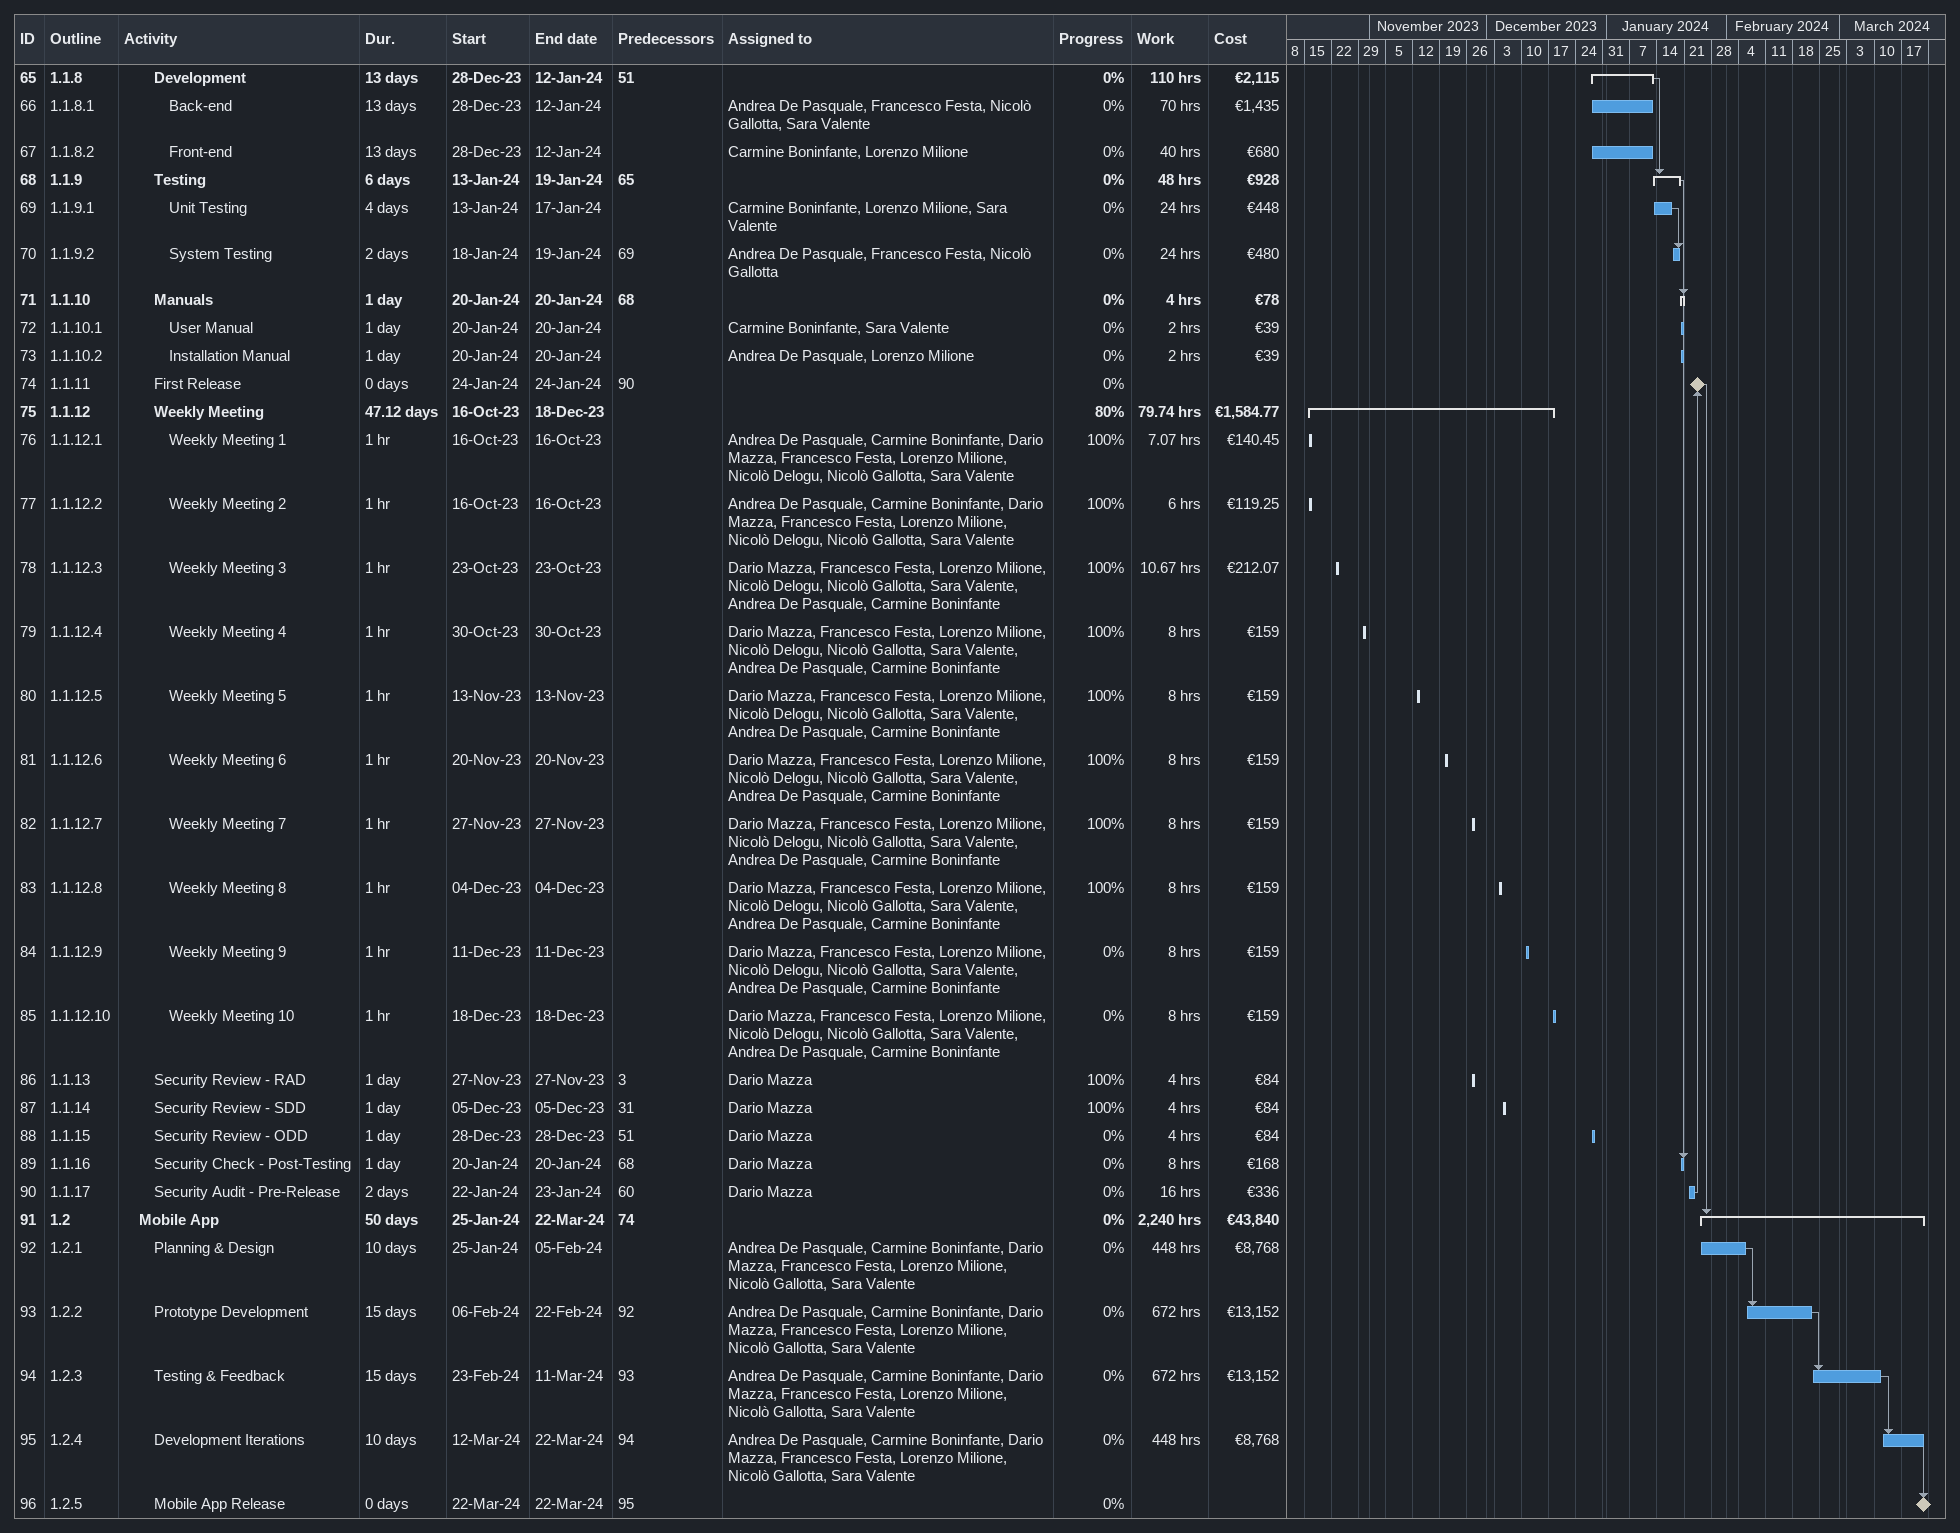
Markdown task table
| ID | WBS | Task | Duration | Start | Finish | Predecessors | Resources | % complete | Work (h) | Cost (€) |
|---|---|---|---|---|---|---|---|---|---|---|
| 65 | 1.1.8 | **Development** | 13d | 2023-12-28 | 2024-01-12 | 51 |  | 0 | 110 | 2115 |
| 66 | 1.1.8.1 | Back-end | 13d | 2023-12-28 | 2024-01-12 |  | Andrea De Pasquale, Francesco Festa, Nicolò Gallotta, Sara Valente | 0 | 70 | 1435 |
| 67 | 1.1.8.2 | Front-end | 13d | 2023-12-28 | 2024-01-12 |  | Carmine Boninfante, Lorenzo Milione | 0 | 40 | 680 |
| 68 | 1.1.9 | **Testing** | 6d | 2024-01-13 | 2024-01-19 | 65 |  | 0 | 48 | 928 |
| 69 | 1.1.9.1 | Unit Testing | 4d | 2024-01-13 | 2024-01-17 |  | Carmine Boninfante, Lorenzo Milione, Sara Valente | 0 | 24 | 448 |
| 70 | 1.1.9.2 | System Testing | 2d | 2024-01-18 | 2024-01-19 | 69 | Andrea De Pasquale, Francesco Festa, Nicolò Gallotta | 0 | 24 | 480 |
| 71 | 1.1.10 | **Manuals** | 1d | 2024-01-20 | 2024-01-20 | 68 |  | 0 | 4 | 78 |
| 72 | 1.1.10.1 | User Manual | 1d | 2024-01-20 | 2024-01-20 |  | Carmine Boninfante, Sara Valente | 0 | 2 | 39 |
| 73 | 1.1.10.2 | Installation Manual | 1d | 2024-01-20 | 2024-01-20 |  | Andrea De Pasquale, Lorenzo Milione | 0 | 2 | 39 |
| 74 | 1.1.11 | First Release | 0d | 2024-01-24 | 2024-01-24 | 90 |  | 0 |  |  |
| 75 | 1.1.12 | **Weekly Meeting** | 47.12d | 2023-10-16 | 2023-12-18 |  |  | 80 | 79.74 | 1584.77 |
| 76 | 1.1.12.1 | Weekly Meeting 1 | 1h | 2023-10-16 | 2023-10-16 |  | Andrea De Pasquale, Carmine Boninfante, Dario Mazza, Francesco Festa, Lorenzo Milione, Nicolò Delogu, Nicolò Gallotta, Sara Valente | 100 | 7.07 | 140.45 |
| 77 | 1.1.12.2 | Weekly Meeting 2 | 1h | 2023-10-16 | 2023-10-16 |  | Andrea De Pasquale, Carmine Boninfante, Dario Mazza, Francesco Festa, Lorenzo Milione, Nicolò Delogu, Nicolò Gallotta, Sara Valente | 100 | 6 | 119.25 |
| 78 | 1.1.12.3 | Weekly Meeting 3 | 1h | 2023-10-23 | 2023-10-23 |  | Dario Mazza, Francesco Festa, Lorenzo Milione, Nicolò Delogu, Nicolò Gallotta, Sara Valente, Andrea De Pasquale, Carmine Boninfante | 100 | 10.67 | 212.07 |
| 79 | 1.1.12.4 | Weekly Meeting 4 | 1h | 2023-10-30 | 2023-10-30 |  | Dario Mazza, Francesco Festa, Lorenzo Milione, Nicolò Delogu, Nicolò Gallotta, Sara Valente, Andrea De Pasquale, Carmine Boninfante | 100 | 8 | 159 |
| 80 | 1.1.12.5 | Weekly Meeting 5 | 1h | 2023-11-13 | 2023-11-13 |  | Dario Mazza, Francesco Festa, Lorenzo Milione, Nicolò Delogu, Nicolò Gallotta, Sara Valente, Andrea De Pasquale, Carmine Boninfante | 100 | 8 | 159 |
| 81 | 1.1.12.6 | Weekly Meeting 6 | 1h | 2023-11-20 | 2023-11-20 |  | Dario Mazza, Francesco Festa, Lorenzo Milione, Nicolò Delogu, Nicolò Gallotta, Sara Valente, Andrea De Pasquale, Carmine Boninfante | 100 | 8 | 159 |
| 82 | 1.1.12.7 | Weekly Meeting 7 | 1h | 2023-11-27 | 2023-11-27 |  | Dario Mazza, Francesco Festa, Lorenzo Milione, Nicolò Delogu, Nicolò Gallotta, Sara Valente, Andrea De Pasquale, Carmine Boninfante | 100 | 8 | 159 |
| 83 | 1.1.12.8 | Weekly Meeting 8 | 1h | 2023-12-04 | 2023-12-04 |  | Dario Mazza, Francesco Festa, Lorenzo Milione, Nicolò Delogu, Nicolò Gallotta, Sara Valente, Andrea De Pasquale, Carmine Boninfante | 100 | 8 | 159 |
| 84 | 1.1.12.9 | Weekly Meeting 9 | 1h | 2023-12-11 | 2023-12-11 |  | Dario Mazza, Francesco Festa, Lorenzo Milione, Nicolò Delogu, Nicolò Gallotta, Sara Valente, Andrea De Pasquale, Carmine Boninfante | 0 | 8 | 159 |
| 85 | 1.1.12.10 | Weekly Meeting 10 | 1h | 2023-12-18 | 2023-12-18 |  | Dario Mazza, Francesco Festa, Lorenzo Milione, Nicolò Delogu, Nicolò Gallotta, Sara Valente, Andrea De Pasquale, Carmine Boninfante | 0 | 8 | 159 |
| 86 | 1.1.13 | Security Review - RAD | 1d | 2023-11-27 | 2023-11-27 | 3 | Dario Mazza | 100 | 4 | 84 |
| 87 | 1.1.14 | Security Review - SDD | 1d | 2023-12-05 | 2023-12-05 | 31 | Dario Mazza | 100 | 4 | 84 |
| 88 | 1.1.15 | Security Review - ODD | 1d | 2023-12-28 | 2023-12-28 | 51 | Dario Mazza | 0 | 4 | 84 |
| 89 | 1.1.16 | Security Check - Post-Testing | 1d | 2024-01-20 | 2024-01-20 | 68 | Dario Mazza | 0 | 8 | 168 |
| 90 | 1.1.17 | Security Audit - Pre-Release | 2d | 2024-01-22 | 2024-01-23 | 60 | Dario Mazza | 0 | 16 | 336 |
| 91 | 1.2 | **Mobile App** | 50d | 2024-01-25 | 2024-03-22 | 74 |  | 0 | 2240 | 43840 |
| 92 | 1.2.1 | Planning & Design | 10d | 2024-01-25 | 2024-02-05 |  | Andrea De Pasquale, Carmine Boninfante, Dario Mazza, Francesco Festa, Lorenzo Milione, Nicolò Gallotta, Sara Valente | 0 | 448 | 8768 |
| 93 | 1.2.2 | Prototype Development | 15d | 2024-02-06 | 2024-02-22 | 92 | Andrea De Pasquale, Carmine Boninfante, Dario Mazza, Francesco Festa, Lorenzo Milione, Nicolò Gallotta, Sara Valente | 0 | 672 | 13152 |
| 94 | 1.2.3 | Testing & Feedback | 15d | 2024-02-23 | 2024-03-11 | 93 | Andrea De Pasquale, Carmine Boninfante, Dario Mazza, Francesco Festa, Lorenzo Milione, Nicolò Gallotta, Sara Valente | 0 | 672 | 13152 |
| 95 | 1.2.4 | Development Iterations | 10d | 2024-03-12 | 2024-03-22 | 94 | Andrea De Pasquale, Carmine Boninfante, Dario Mazza, Francesco Festa, Lorenzo Milione, Nicolò Gallotta, Sara Valente | 0 | 448 | 8768 |
| 96 | 1.2.5 | Mobile App Release | 0d | 2024-03-22 | 2024-03-22 | 95 |  | 0 |  |  |
